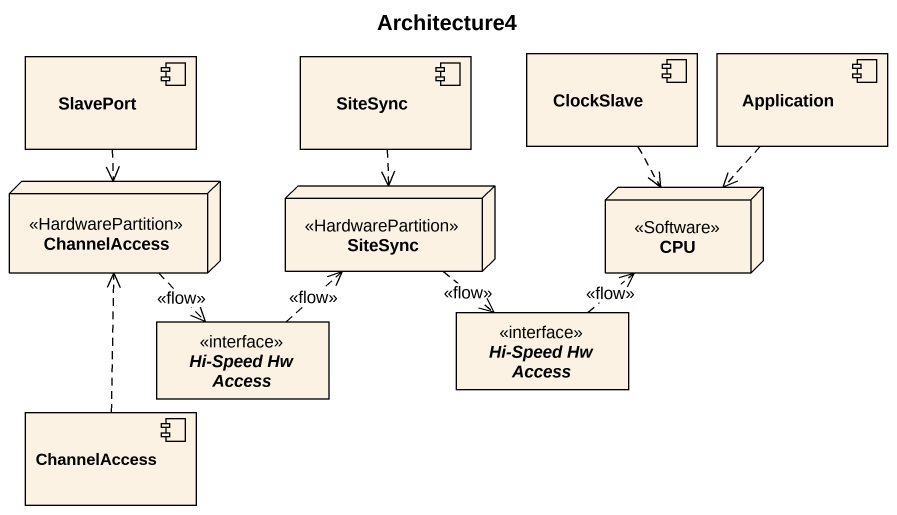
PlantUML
@startuml
title Architecture4
allowmixing
hide circle
hide empty members
component SlavePort
component SiteSync
component ClockSlave
component Application
node ChannelAccess <<HardwarePartition>>
node "SiteSync" as SiteSync_2 <<HardwarePartition>>
node CPU <<Software>>
interface "Hi-Speed Hw Access" as Hi_Speed_Hw_Access <<interface>>
interface "Hi-Speed Hw Access" as Hi_Speed_Hw_Access_2 <<interface>>
component "ChannelAccess" as ChannelAccess_2
SlavePort ..> ChannelAccess
SiteSync ..> SiteSync_2
ClockSlave ..> CPU
Application ..> CPU
ChannelAccess ..> Hi_Speed_Hw_Access : <<flow>>
SiteSync_2 ..> Hi_Speed_Hw_Access_2 : <<flow>>
Hi_Speed_Hw_Access .up.> SiteSync_2 : <<flow>>
Hi_Speed_Hw_Access_2 .up.> CPU : <<flow>>
ChannelAccess_2 .up.> ChannelAccess
@enduml
